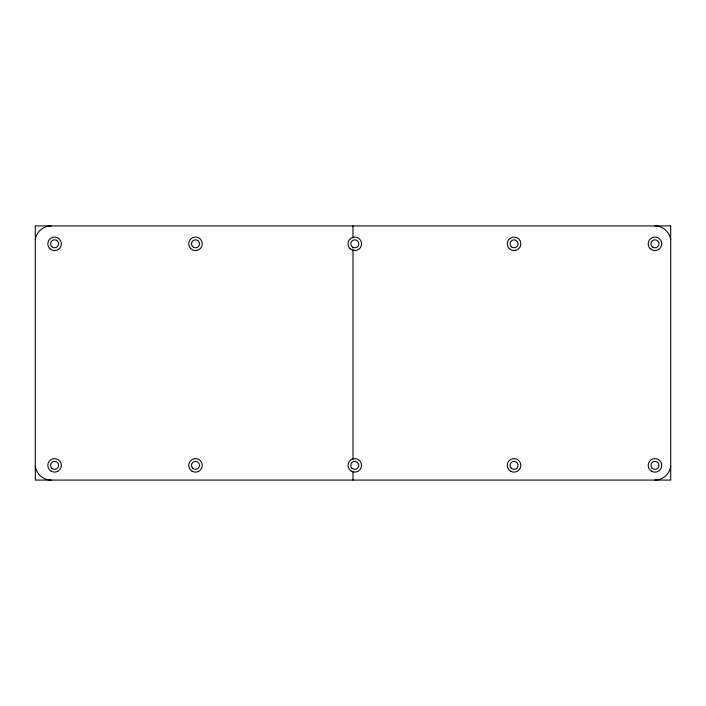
<?xml version="1.0" encoding="UTF-8"?>
<svg xmlns="http://www.w3.org/2000/svg" width="706" height="706" viewBox="0 0 706 706"><rect width="100%" height="100%" fill="white"/><g stroke="black" fill="none" stroke-linecap="round" stroke-linejoin="round"><path stroke-width="1.06" d="M353 225.92L353 238.019M353 249.024L353 459.174M353 471.281L353 480.08M51.159 480.08A16.035 16.035 0 0 1 35.3 466.384M670.7 466.384A16.035 16.035 0 0 1 654.841 480.08M35.3 239.616A16.035 16.035 0 0 1 51.159 225.92M654.841 225.92A16.035 16.035 0 0 1 670.7 239.616M670.7 225.92L35.3 225.92L35.3 480.08L670.7 480.08L670.7 225.92M351.394 471.237A6.778 6.778 0 0 0 361.56 465.369A6.778 6.778 0 0 0 351.394 459.5A6.778 6.778 0 0 0 351.394 471.237M351.95 468.193A3.998 3.998 0 0 0 358.639 466.401A3.998 3.998 0 0 0 353.75 461.503A3.998 3.998 0 0 0 351.95 468.193M651.567 471.237A6.778 6.778 0 0 0 661.734 465.369A6.778 6.778 0 0 0 651.567 459.5A6.778 6.778 0 0 0 651.567 471.237M652.132 468.193A3.998 3.998 0 0 0 658.822 466.401A3.998 3.998 0 0 0 653.924 461.503A3.998 3.998 0 0 0 652.132 468.193M510.667 471.237A6.778 6.778 0 0 0 520.834 465.369A6.778 6.778 0 0 0 510.667 459.5A6.778 6.778 0 0 0 510.667 471.237M511.223 468.193A3.998 3.998 0 0 0 517.913 466.401A3.998 3.998 0 0 0 513.024 461.503A3.998 3.998 0 0 0 511.223 468.193M51.211 471.237A6.778 6.778 0 0 0 61.378 465.369A6.778 6.778 0 0 0 51.211 459.5A6.778 6.778 0 0 0 51.211 471.237M51.776 468.193A3.998 3.998 0 0 0 58.466 466.401A3.998 3.998 0 0 0 53.568 461.503A3.998 3.998 0 0 0 51.776 468.193M192.12 471.237A6.778 6.778 0 0 0 202.287 465.369A6.778 6.778 0 0 0 192.12 459.5A6.778 6.778 0 0 0 192.12 471.237M192.676 468.193A3.998 3.998 0 0 0 199.366 466.401A3.998 3.998 0 0 0 194.477 461.503A3.998 3.998 0 0 0 192.676 468.193M349.991 248.618A6.778 6.778 0 0 0 361.331 245.582A6.778 6.778 0 0 0 353.026 237.278A6.778 6.778 0 0 0 349.991 248.618M352.779 247.285A3.998 3.998 0 0 0 358.78 243.826A3.998 3.998 0 0 0 352.779 240.367A3.998 3.998 0 0 0 352.779 247.285M650.164 248.618A6.778 6.778 0 0 0 661.504 245.582A6.778 6.778 0 0 0 653.209 237.278A6.778 6.778 0 0 0 650.164 248.618M652.962 247.285A3.998 3.998 0 0 0 658.963 243.826A3.998 3.998 0 0 0 652.962 240.367A3.998 3.998 0 0 0 652.962 247.285M509.264 248.618A6.778 6.778 0 0 0 520.604 245.582A6.778 6.778 0 0 0 512.3 237.278A6.778 6.778 0 0 0 509.264 248.618M512.053 247.285A3.998 3.998 0 0 0 518.054 243.826A3.998 3.998 0 0 0 512.053 240.367A3.998 3.998 0 0 0 512.053 247.285M49.808 248.618A6.778 6.778 0 0 0 61.148 245.582A6.778 6.778 0 0 0 52.844 237.278A6.778 6.778 0 0 0 49.808 248.618M51.776 246.65A3.998 3.998 0 0 0 58.466 244.858A3.998 3.998 0 0 0 53.568 239.961A3.998 3.998 0 0 0 51.776 246.65M190.717 248.618A6.778 6.778 0 0 0 202.057 245.582A6.778 6.778 0 0 0 193.753 237.278A6.778 6.778 0 0 0 190.717 248.618M193.506 247.285A3.998 3.998 0 0 0 199.507 243.826A3.998 3.998 0 0 0 193.506 240.367A3.998 3.998 0 0 0 193.506 247.285"/></g></svg>
